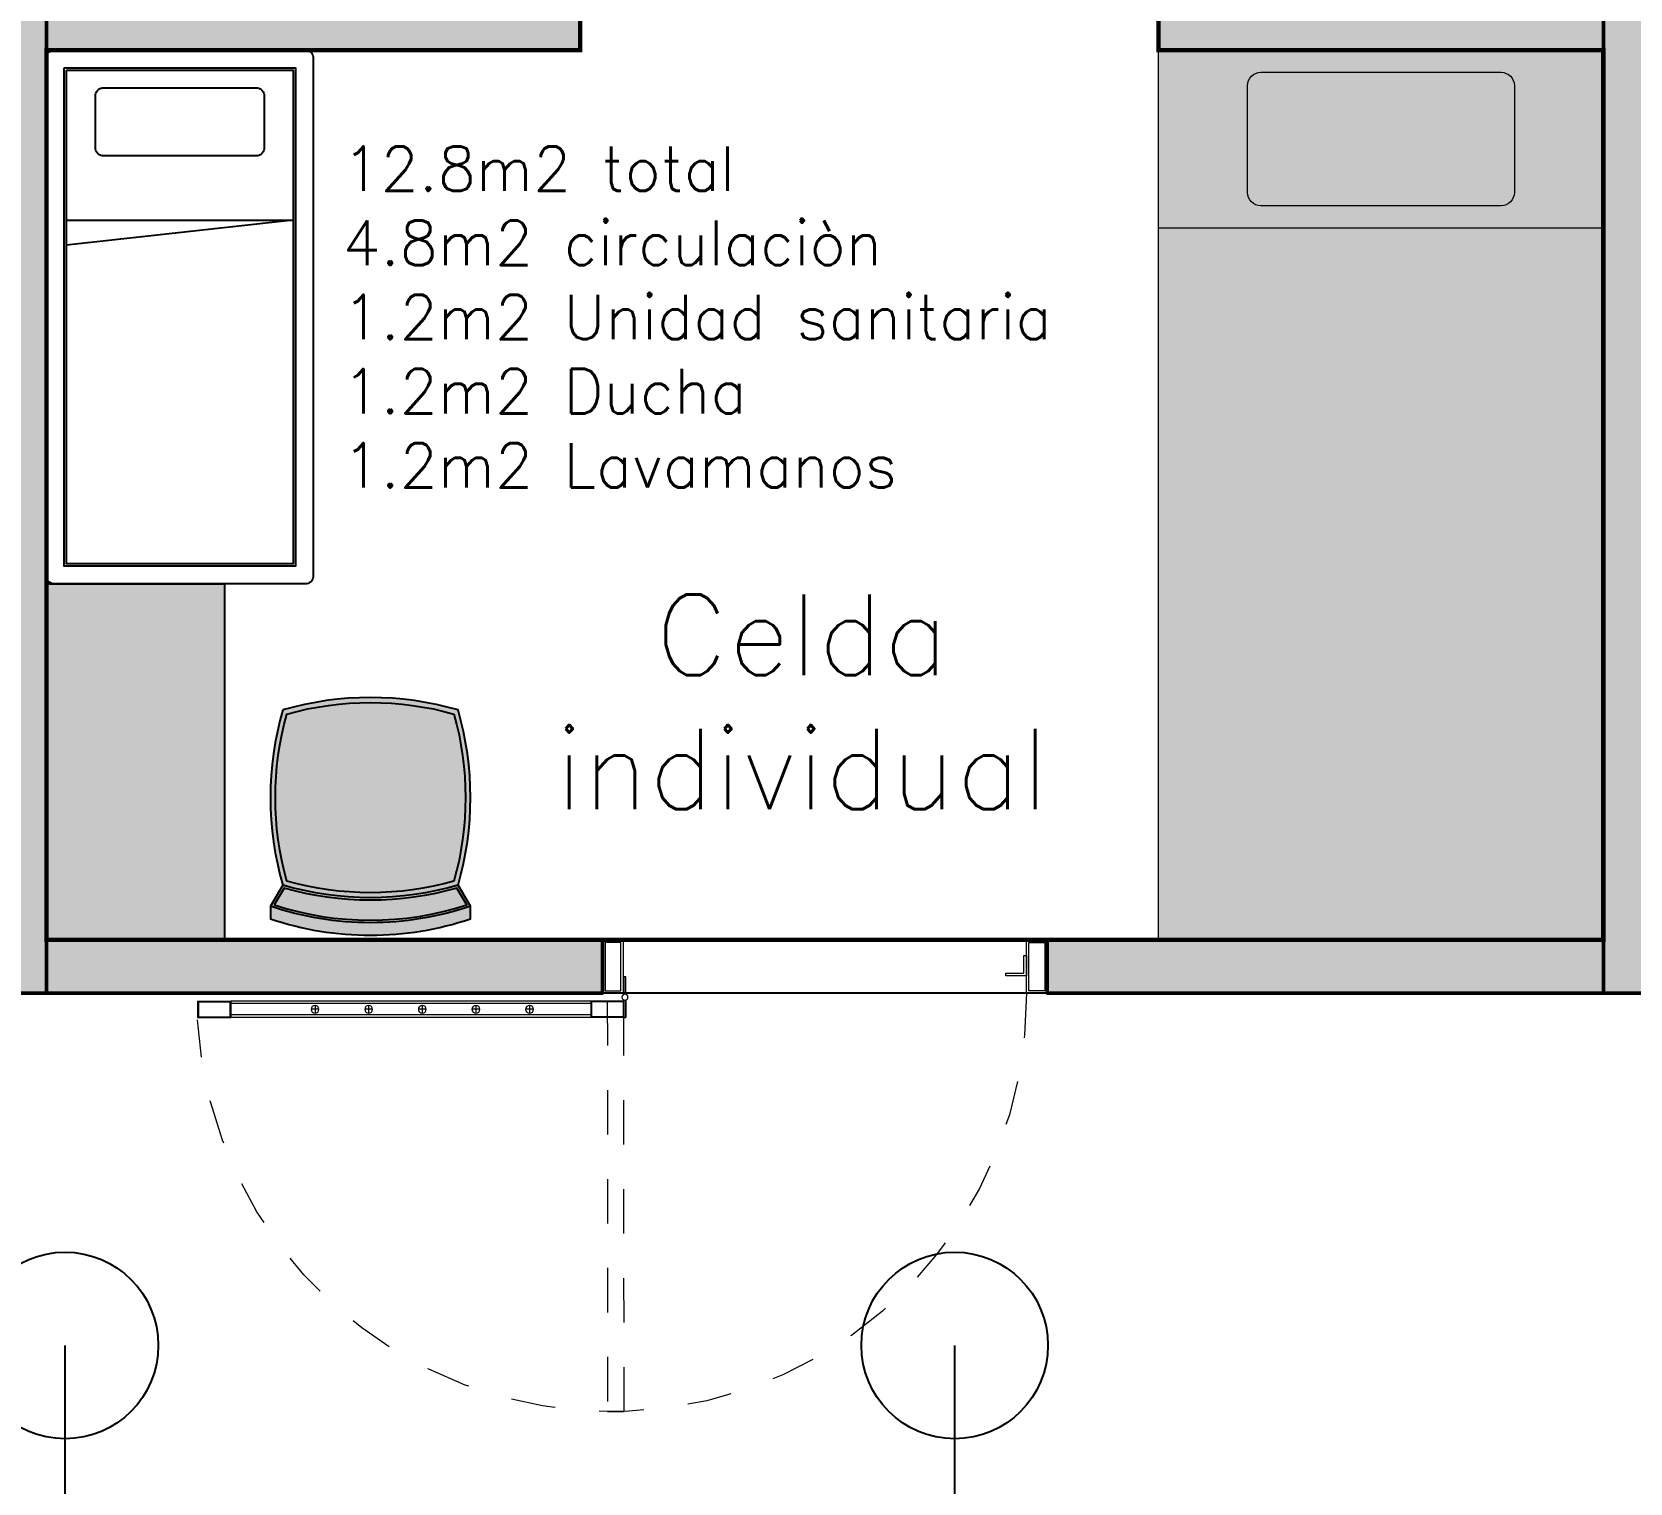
# Model space of a CAD drawing. Header units: metres. Extents: x 167 to 250, y 44 to 219.
# Drawn here: x 178.88 to 182.473, y 117.487 to 120.749 of the extents above; entities that cross this region are included whole.
import ezdxf

# ---------------------------------------------------------------- set-up
doc = ezdxf.new("R2010")
doc.units = ezdxf.units.M
doc.linetypes.add('$0$$7$HIDDEN', pattern=[0.375, 0.25, -0.125])
doc.linetypes.add('HIDDEN', pattern=[9.524999999999999, 6.35, -3.175])
for name, color, linetype, lineweight in [('A-CARP-MET', 166, 'Continuous', 13), ('A-MURO', 7, 'Continuous', 50), ('A-PLAN-3', 146, 'Continuous', 15), ('A-PLAN-ACHU5', 252, 'Continuous', 5), ('A-PROY', 6, 'HIDDEN', 9), ('A-PUER', 36, 'Continuous', 13), ('muros', 5, 'Continuous', 25)]:
    doc.layers.add(name, color=color, linetype=linetype, lineweight=lineweight)
doc.layers.add('A_MOBILIARIO', color=8, linetype='Continuous')
doc.layers.add('A_TEXTO', color=130, linetype='Continuous')
doc.styles.add('CORDENADAS', font='romans.shx', dxfattribs={"height": 1})

# ---------------------------------------------------------------- blocks, each defined once
blk = doc.blocks.new('Camastro sencillo')
at = {"true_color": 0xf2f2f2}
h = blk.add_hatch(color=7, dxfattribs=at)
h.dxf.hatch_style = 1
h.paths.add_polyline_path([(96.35373912448586, -6.714981265780494), (96.35373912448586, -4.714981265780494), (95.35373830660356, -4.714981347569534), (95.35373830660356, -6.714981347569534)])
at = {"layer": 'A-PLAN-3'}
blk.add_lwpolyline([(96.35373912448586, -6.714981265780494), (96.35373912448586, -4.714981265780494), (95.35373830660356, -4.714981347569534), (95.35373830660356, -6.714981347569534)], close=True, dxfattribs=at)
blk.add_lwpolyline([(95.5537475599021, -4.794980831002846), (95.5537475599021, -5.034980831002628, 0.414213562373095), (95.58374755990208, -5.064980831002828), (96.12374755990204, -5.064980831002828, 0.414213562373095), (96.15374755990224, -5.034980831002628), (96.15374755990224, -4.794980831002846, 0.414213562373095), (96.12374755990204, -4.764980831002646), (95.58374755990208, -4.764980831002646, 0.414213562373095)], format="xyb", close=True, dxfattribs=at)
blk.add_lwpolyline([(95.35374755990202, -5.114980831002555), (96.35373912448586, -5.114980831002555)], dxfattribs=at)
blk = doc.blocks.new('987dfg')
at = {"linetype": 'Continuous', "lineweight": 0}
blk.add_circle((-0.05049721979958122, -0.008753572488785721), 0.006794173723354803, dxfattribs=at)
at = {"layer": 'A-CARP-MET', "linetype": 'Continuous', "lineweight": 0}
for p, q in [((-0.04802906744589563, -0.0174193381292298), (-0.0480741938445135, -0.05450203006716947)), ((-0.04802906744589563, -0.0174193381292298), (0.02612836343723757, -0.01741933812900243)), ((-0.04656233891046213, -0.01893121569491996), (-0.04656233891046213, -0.05300875052034826)), ((-0.04656233891046213, -0.01893121569491996), (0.02461648587132004, -0.01893121569446521)), ((0.02461648587132004, -0.01893121569446521), (0.02461648587177478, -0.05300875051989351)), ((0.02612836343723757, -0.01741933812900243), (0.02612836343723757, -0.05452062808581104)), ((0.1639007855983436, -0.02713523843749499), (0.1639007855983436, -0.04480472777981959)), ((0.284479977958199, -0.027135238435676), (0.284479977958199, -0.04480472777777322)), ((0.4050591703180544, -0.02713523843544863), (0.4050591703180544, -0.04480472777754585)), ((0.5256383626783645, -0.02713523843613075), (0.5256383626783645, -0.04480472777777322)), ((0.6462175550382199, -0.02713523843544863), (0.6462175550377651, -0.04480472777754585)), ((0.8357974200862373, -0.0174193381292298), (0.8357974200862373, -0.05452062808603841)), ((0.9099999999998545, -0.01741933812900243), (0.8357974200862373, -0.01741933812900243)), ((0.8373092976521548, -0.01893121569446521), (0.8373092976517, -0.05300875052012088)), ((0.9084881224343917, -0.01893121569491996), (0.8373092976521548, -0.01893121569446521)), ((0.9084881224343917, -0.01893121569491996), (0.908488122433937, -0.05300875052012088)), ((0.9099999999998545, -0.01741933812900243), (0.9099999999998545, -0.05452062808603841)), ((-0.04807421647637966, -0.05452062808626579), (0.02612836343769231, -0.05452062808558367)), ((-0.04656233891046213, -0.05300875052034826), (0.02461648587177478, -0.05300875051989351)), ((0.1550660409275224, -0.03596998310740673), (0.1727355302696196, -0.03596998310740673)), ((0.2756452332873778, -0.03596998310649724), (0.293314722629475, -0.03596998310695199)), ((0.3962244256472331, -0.03596998310649724), (0.4138939149893304, -0.03596998310649724)), ((0.5168036180070885, -0.03596998310695199), (0.5344731073491857, -0.03596998310717936)), ((0.6373828103669439, -0.03596998310649724), (0.6550522997090411, -0.03596998310649724)), ((0.9099999999998545, -0.05452062808603841), (0.8357974200862373, -0.05452062808581104)), ((0.908488122433937, -0.05300875052012088), (0.8373092976517, -0.05300875052012088))]:
    blk.add_line(p, q, dxfattribs=at)
for points in [[(-0.9528813617430387, 0.1199999999998909), (-0.9999999999881766, 0.1199999999998909), (-0.9999999999881766, 0), (-0.9528813617430387, 0)], [(-0.9587711915237378, 0.1141101702191918), (-0.9941101702074775, 0.1141101702191918), (-0.9941101702074775, 0.005889829780699074), (-0.9587711915237378, 0.005889829780699074)], [(-0.04711863824513784, 0.1199999999998909), (0, 0.1199999999998909), (0, 0), (-0.04711863824513784, 0)], [(-0.04122880846443877, 0.1141101702191918), (-0.005889829780699074, 0.1141101702191918), (-0.005889829780699074, 0.005889829780699074), (-0.04122880846443877, 0.005889829780699074)], [(-0.9528813617430387, 0.03901348310864705), (-0.9068621583901404, 0.03901348310864705), (-0.9068621583901404, 0.04490331288934613), (-0.9469915319623396, 0.04490331288934613), (-0.9469915319623396, 0.08464806975553074), (-0.9528813617430387, 0.08464806975553074)]]:
    blk.add_lwpolyline(points, close=True, dxfattribs=at)
at = {"layer": 'A-CARP-MET', "linetype": 'Continuous', "lineweight": 0, "flags": 128}
for points in [[(-0.05258257613513706, -0.002252912935091445), (-0.05258257613513706, 0.03710128995680861), (-0.04794491489064967, 0.03710128995680861), (-0.04794491489064967, -0.002252912934864071)], [(-0.05266384217338782, -0.01518321093863051), (-0.0526638422020369, -0.05452062808626579), (-0.04807421647637966, -0.05452062808626579), (-0.04802630499398219, -0.01514928854089703)], [(-0.04802630499398219, -0.01514928854089703), (-0.04807421647637966, -0.05452062808626579), (-0.05266384217338782, -0.05452062808626579), (-0.05266377021143853, -0.01519304885687234)]]:
    blk.add_lwpolyline(points, dxfattribs=at)
at = {"layer": 'A-CARP-MET', "linetype": 'Continuous', "lineweight": 0}
for centre in [(0.1639007855987984, -0.03596998310717936), (0.284479977958199, -0.03596998310695199), (0.4050591703185091, -0.03596998310626986), (0.5256383626783645, -0.03596998310695199), (0.6462175550382199, -0.03596998310649724)]:
    blk.add_circle(centre, 0.008834744671074651, dxfattribs=at)
at = {"layer": 'A-PROY', "linetype": '$0$$7$HIDDEN', "lineweight": 0, "ltscale": 0.0075}
blk.add_lwpolyline([(-0.01092777748908702, -0.0174193381292298), (-0.01144935502134103, -0.9400000000000546), (-0.0485506449786044, -0.9400000000000546), (-0.04802906744589563, -0.0174193381292298)], close=True, dxfattribs=at)
blk.add_arc((-0.02073973222559289, -0.00823693052575436), 0.9321780218949176, 179.4937152713148, 356.8167757276705, dxfattribs=at)
at = {"layer": 'A-PUER', "linetype": 'Continuous', "lineweight": 0}
for p, q in [((0.02612836343723757, -0.01741933812900243), (0.8357974200862373, -0.0174193381292298)), ((0.02612836343723757, -0.02321703303960021), (0.8357974200862373, -0.02321703303778122)), ((0.02612836343723757, -0.04872293317475851), (0.8357974200862373, -0.04872293317339427)), ((0.02612836343769231, -0.05452062808558367), (0.8357974200862373, -0.05452062808603841))]:
    blk.add_line(p, q, dxfattribs=at)
blk = doc.blocks.new('CUNA PLANTA')
at = {"layer": 'A_MOBILIARIO'}
for points in [[(3254.052639319073, 1626.765634431117), (3254.052639319073, 1626.202420927517)], [(3255.237388946033, 1626.784027679317), (3254.067889692112, 1626.784027679317)], [(3255.252639319072, 1626.202420927517), (3255.252639319072, 1626.765634431117)], [(3254.870490600991, 1626.229027679317), (3254.870490600991, 1626.739027679317), (3254.814334207008, 1626.229027679317)], [(3255.014744410359, 1626.655480609349), (3255.014744410359, 1626.312574749285)], [(3255.152875313689, 1626.673499942266), (3255.029994783398, 1626.673499942266)], [(3255.168125686727, 1626.312574749285), (3255.168125686727, 1626.655480609349)], [(3255.029994783398, 1626.294555416368), (3255.152875313689, 1626.294555416368)], [(3254.067889692112, 1626.184027679317), (3255.237388946033, 1626.184027679317)]]:
    blk.add_lwpolyline(points, dxfattribs=at)
for points in [[(3255.212639319073, 1626.224027679317), (3255.212639319073, 1626.744027679317), (3254.092639319073, 1626.744027679317), (3254.092639319073, 1626.224027679316)], [(3255.207639319073, 1626.229027679317), (3255.207639319073, 1626.739027679317), (3254.097639319073, 1626.739027679317), (3254.097639319073, 1626.229027679316)]]:
    blk.add_lwpolyline(points, close=True, dxfattribs=at)
for centre, start, end in [((3254.071130930399, 1626.76582138873), 100.0945216386392, 180.5792635905284), ((3255.234147707746, 1626.76582138873), 359.4207364094715, 79.90547836137864), ((3255.033236021685, 1626.655293651678), 100.0945216386392, 180.5792635905284), ((3255.149634075402, 1626.655293651678), 359.4207364094715, 79.90547836137864), ((3255.033236021685, 1626.312761706956), 179.4207364094766, 259.9054783613586), ((3255.149634075402, 1626.312761706956), 280.0945216386195, 0.5792635905234478), ((3254.071130930399, 1626.202233969904), 179.4207364094766, 259.9054783613586), ((3255.234147707746, 1626.202233969904), 280.0945216386214, 0.5792635905234415)]:
    blk.add_arc(centre, 0.01849255641045999, start, end, dxfattribs=at)
blk = doc.blocks.new('SILLASASASA')
at = {"layer": 'A_MOBILIARIO', "true_color": 0xffffff}
h = blk.add_hatch(color=7, dxfattribs=at)
h.dxf.hatch_style = 1
edge = h.paths.add_edge_path()
edge.add_arc((3028.326373051444, 1145.720623481861), 0.7031250000020737, 73.739795291691, 106.260204708309, ccw=False)
edge.add_line((3028.523248051444, 1146.395623481863), (3028.570651011075, 1146.423748481862))
edge.add_line((3028.570651011075, 1146.423748481862), (3028.598776011075, 1146.423748481862))
edge.add_arc((3027.932623051444, 1146.198748481862), 0.7031249999999879, -18.662924884937013, 18.662924884954577, ccw=False)
edge.add_line((3028.598776011075, 1145.973748481862), (3028.570651011075, 1145.973748481862))
edge.add_line((3028.570651011075, 1145.973748481862), (3028.523248051444, 1146.001873481862))
edge.add_arc((3028.326373051444, 1146.676873481864), 0.7031250000020737, 253.739795291691, 286.260204708309, ccw=False)
edge.add_arc((3028.804498051445, 1146.198748481862), 0.7031250000015734, 163.7397952916806, 196.2602047083016, ccw=False)
at = {"color": 251}
for points in [[(3028.138592923644, 1146.010968354064, 0.1382993637587386), (3028.514153179243, 1146.010968354064, 0.1382993637587905), (3028.514153179243, 1146.386528609662, 0.1382993637587402), (3028.138592923644, 1146.386528609662, 0.13829936375876)], [(3028.567514835945, 1146.415347174081, -0.1592032488579813), (3028.567514835945, 1145.982149789643), (3028.529857344295, 1146.004492634075, 0.1397162940437601), (3028.529857344295, 1146.393004329649)]]:
    blk.add_lwpolyline(points, format="xyb", close=True, dxfattribs=at)
for centre, radius, start, end in [((3027.904498051443, 1146.198748481863), 0.7031250000012629, 341.3370751150412, 18.66292488495881), ((3027.848248051443, 1146.198748481863), 0.7031250000012573, 343.7397952917026, 16.26020470829737)]:
    blk.add_arc(centre, radius, start, end, dxfattribs=at)
at = {"layer": 'A_MOBILIARIO'}
blk.add_lwpolyline([(3028.129498051443, 1146.395623481863, -0.1428571428571262), (3028.523248051444, 1146.395623481863), (3028.570651011075, 1146.423748481862), (3028.598776011075, 1146.423748481862, -0.1643201794182411), (3028.598776011075, 1145.973748481862), (3028.570651011075, 1145.973748481862), (3028.523248051444, 1146.001873481862, -0.1428571428571262), (3028.129498051443, 1146.001873481862, -0.1428571428571391)], format="xyb", close=True, dxfattribs=at)

msp = doc.modelspace()

# ---------------------------------------------------------------- hatches: boundary and pattern name
at = {"layer": 'A-PLAN-ACHU5'}
h = msp.add_hatch(dxfattribs=at)
h.set_pattern_fill('AR-CONC', color=256, scale=0.0005, angle=360)
h.set_pattern_definition([(49.99999999999999, (148.5567983522446, 372.5252429962563), (0.09109233449800201, -0.007969542769451585), [0.009525, -0.104775]), (355, (148.5567983522446, 372.5252429962563), (-0.01762171071248462, 0.09552842261951758), [0.00762, -0.08382029208500001]), (100.4514447, (148.5643893557449, 372.5245788695063), (0.07347062354517667, 0.08755887595609754), [0.008095004399999977, -0.08904512229999981]), (46.18419999999998, (148.5567983522446, 372.5506429962559), (0.135539520446065, -0.02102116396636363), [0.01428749999999998, -0.1571624999999996]), (96.63555760999992, (148.5680933022445, 372.5488912462558), (0.1187020670257516, 0.1237130622988607), [0.01214251157, -0.13356780408]), (351.18415117, (148.5567983522446, 372.5506429962559), (0.1187020670324886, 0.1237130622927663), [0.011429983535, -0.12572986596]), (20.99999999999995, (148.5694983522449, 372.5442929962562), (0.07580719563456623, -0.05113259909354385), [0.009524999999999999, -0.104775]), (326.0000000000001, (148.5694983522449, 372.5442929962562), (0.03090101417382358, 0.09209398306115962), [0.00762, -0.08381999999999999]), (71.45144499999996, (148.5758156185448, 372.5400319463058), (0.1067082096393581, 0.04096138444295257), [0.00809500439999998, -0.08904496879999983]), (37.49999999999994, (148.5567983522446, 372.5252429962563), (0.001544301625295928, 0.04227751943657655), [0, -0.082804, 0, -0.08509, 0, -0.0841375]), (7.499999999999875, (148.5567983522446, 372.5252429962563), (0.03340983125515289, 0.05009028740905975), [0, -0.04851399999999999, 0, -0.080899, 0, -0.03206750000000001]), (327.5, (148.5284773522449, 372.5252429962563), (0.06779529758343569, -0.002864371996336754), [0, -0.03175, 0, -0.09906000000000001, 0, -0.131445]), (317.4999999999999, (148.5157773522446, 372.5252429962563), (0.07406459069300902, 0.01271324551666648), [0, -0.041275, 0, -0.065786, 0, -0.093345])])
h.paths.add_polyline_path([(177.5929024566244, 120.7081985892148), (178.7929024566247, 120.7082051538644), (178.7929024566247, 118.7082051538644), (177.5429024566188, 118.7082051538644), (177.5429024566188, 118.5882051538642), (178.9129024566246, 118.5882051538645), (178.9129024566246, 121.9482051538644), (177.7129024566248, 121.9482051538644), (177.7129024566248, 122.880366860076), (177.2429050832347, 122.880366860076), (177.2429050832347, 122.7603668600761), (177.5929024566244, 122.7601752869223), (177.5929024566244, 121.8282051538645), (178.7929024566247, 121.8282051538645), (178.7929024566247, 120.8282051538645), (177.5929024566244, 120.8281985892147)])
h.paths.add_polyline_path([(176.89290352842, 122.7603653267677), (177.0929039573002, 122.7603642108554), (177.0929039573002, 122.8803642108553), (176.89290352842, 122.8803653267678)])
h.paths.add_polyline_path([(176.54290238456, 122.7603628250474), (176.7429028134402, 122.7603617091349), (176.7429028134402, 122.8803617091351), (176.54290238456, 122.8803628250473)])
h.paths.add_polyline_path([(176.1929012406999, 122.7603603233269), (176.3929016695797, 122.7603592074147), (176.3929016695797, 122.8803592074146), (176.1929012406999, 122.8803603233268)], flags=17)
h.paths.add_polyline_path([(175.1729024566248, 118.5882051538645), (176.5429024566306, 118.5882051538642), (176.5429024566306, 118.7082051538644), (175.2929024566247, 118.7082051538644), (175.2929024566247, 120.7082051538644), (176.2929024566247, 120.7082055396579), (176.2929024566247, 120.8282055396578), (175.2929024566247, 120.8282051538645), (175.2929024566247, 122.7603668600761), (176.0428997391209, 122.7603668600761), (176.0428997391209, 122.880366860076), (175.1729024566248, 122.880366860076)])
h = msp.add_hatch(dxfattribs=at)
h.set_pattern_fill('AR-CONC', color=256, scale=0.0005, angle=360)
h.set_pattern_definition([(49.99999999999999, (156.0367983522442, 372.5252429962568), (0.09109233449800201, -0.007969542769451585), [0.009525, -0.104775]), (355, (156.0367983522442, 372.5252429962568), (-0.01762171071248462, 0.09552842261951758), [0.00762, -0.08382029208500001]), (100.4514447, (156.0443893557444, 372.5245788695067), (0.07347062354517667, 0.08755887595609754), [0.008095004399999977, -0.08904512229999981]), (46.18419999999998, (156.0367983522442, 372.5506429962563), (0.135539520446065, -0.02102116396636363), [0.01428749999999998, -0.1571624999999996]), (96.63555760999992, (156.0480933022445, 372.5488912462563), (0.1187020670257516, 0.1237130622988607), [0.01214251157, -0.13356780408]), (351.18415117, (156.0367983522442, 372.5506429962563), (0.1187020670324886, 0.1237130622927663), [0.011429983535, -0.12572986596]), (20.99999999999995, (156.0494983522444, 372.5442929962567), (0.07580719563456623, -0.05113259909354385), [0.009524999999999999, -0.104775]), (326.0000000000001, (156.0494983522444, 372.5442929962567), (0.03090101417382358, 0.09209398306115962), [0.00762, -0.08381999999999999]), (71.45144499999996, (156.0558156185443, 372.5400319463063), (0.1067082096393581, 0.04096138444295257), [0.00809500439999998, -0.08904496879999983]), (37.49999999999994, (156.0367983522442, 372.5252429962568), (0.001544301625295928, 0.04227751943657655), [0, -0.082804, 0, -0.08509, 0, -0.0841375]), (7.499999999999875, (156.0367983522442, 372.5252429962568), (0.03340983125515289, 0.05009028740905975), [0, -0.04851399999999999, 0, -0.080899, 0, -0.03206750000000001]), (327.5, (156.0084773522444, 372.5252429962568), (0.06779529758343569, -0.002864371996336754), [0, -0.03175, 0, -0.09906000000000001, 0, -0.131445]), (317.4999999999999, (155.9957773522442, 372.5252429962568), (0.07406459069300902, 0.01271324551666648), [0, -0.041275, 0, -0.065786, 0, -0.093345])])
h.paths.add_polyline_path([(180.1129024566249, 120.7081985892146), (178.9129024566246, 120.7082051538641), (178.9129024566246, 118.7082051538641), (180.1629024566305, 118.7082051538641), (180.1629024566305, 118.588205153864), (178.7929024566247, 118.5882051538642), (178.7929024566247, 121.9482051538641), (179.9929024566245, 121.9482051538641), (179.9929024566245, 122.8803668600758), (180.4628998300145, 122.8803668600758), (180.4628998300145, 122.7603668600759), (180.1129024566249, 122.760175286922), (180.1129024566249, 121.8282051538642), (178.9129024566246, 121.8282051538642), (178.9129024566246, 120.8282051538642), (180.1129024566249, 120.8281985892145)])
h.paths.add_polyline_path([(180.8129013848293, 122.7603653267674), (180.612900955949, 122.7603642108552), (180.612900955949, 122.8803642108551), (180.8129013848293, 122.8803653267676)])
h.paths.add_polyline_path([(181.1629025286893, 122.7603628250472), (180.9629020998091, 122.7603617091347), (180.9629020998091, 122.8803617091348), (181.1629025286893, 122.8803628250471)])
h.paths.add_polyline_path([(181.5129036725493, 122.7603603233267), (181.3129032436696, 122.7603592074145), (181.3129032436696, 122.8803592074144), (181.5129036725493, 122.8803603233266)], flags=17)
h.paths.add_polyline_path([(182.5329024566245, 118.5882051538642), (181.1629024566187, 118.588205153864), (181.1629024566187, 118.7082051538641), (182.4129024566246, 118.7082051538641), (182.4129024566246, 120.7082051538641), (181.4129024566246, 120.7082055396577), (181.4129024566246, 120.8282055396576), (182.4129024566246, 120.8282051538642), (182.4129024566246, 122.7603668600759), (181.6629051741284, 122.7603668600759), (181.6629051741284, 122.8803668600758), (182.5329024566245, 122.8803668600758)])
h = msp.add_hatch(dxfattribs=at)
h.set_pattern_fill('AR-CONC', color=256, scale=0.0005, angle=180)
h.set_pattern_definition([(230, (201.4290065610053, -94.34764594847161), (-0.09109233449800201, 0.007969542769451575), [0.009525, -0.104775]), (175, (201.4290065610053, -94.34764594847161), (0.01762171071248464, -0.09552842261951758), [0.00762, -0.08382029208500001]), (280.4514447, (201.421415557505, -94.34698182172156), (-0.07347062354517667, -0.08755887595609754), [0.008095004399999937, -0.08904512229999949]), (226.1842, (201.4290065610053, -94.3730459484716), (-0.135539520446065, 0.02102116396636362), [0.01428749999999998, -0.1571624999999996]), (276.63555761, (201.4177116110054, -94.37129419847156), (-0.1187020670257516, -0.1237130622988607), [0.01214251157, -0.13356780408]), (171.18415117, (201.4290065610053, -94.3730459484716), (-0.1187020670324886, -0.1237130622927663), [0.011429983535, -0.12572986596]), (201, (201.4163065610051, -94.36669594847172), (-0.07580719563456623, 0.05113259909354383), [0.009525, -0.104775]), (146, (201.4163065610051, -94.36669594847172), (-0.03090101417382357, -0.09209398306115962), [0.00762, -0.08381999999999999]), (251.4514449999999, (201.4099892947052, -94.36243489852154), (-0.1067082096393581, -0.04096138444295259), [0.008095004399999937, -0.08904496879999949]), (217.5, (201.4290065610053, -94.34764594847161), (-0.001544301625295923, -0.04227751943657655), [0, -0.082804, 0, -0.08509, 0, -0.0841375]), (187.4999999999999, (201.4290065610053, -94.34764594847161), (-0.03340983125515289, -0.05009028740905975), [0, -0.04851399999999999, 0, -0.080899, 0, -0.03206750000000001]), (147.5, (201.4573275610051, -94.34764594847161), (-0.06779529758343569, 0.002864371996336745), [0, -0.03175, 0, -0.09906000000000001, 0, -0.131445]), (137.5, (201.4700275610053, -94.34764594847161), (-0.07406459069300902, -0.01271324551666649), [0, -0.041275, 0, -0.065786, 0, -0.093345])])
h.paths.add_polyline_path([(184.8329024566242, 120.7081985892148), (186.0329024566245, 120.7082051538644), (186.0329024566245, 118.7082051538644), (184.7829024566186, 118.7082051538644), (184.7829024566186, 118.5882051538642), (186.1529024566244, 118.5882051538645), (186.1529024566244, 121.9482051538644), (184.9529024566245, 121.9482051538644), (184.9529024566245, 122.880366860076), (184.4829050832345, 122.880366860076), (184.4829050832345, 122.7603668600761), (184.8329024566242, 122.7601752869223), (184.8329024566242, 121.8282051538645), (186.0329024566245, 121.8282051538645), (186.0329024566245, 120.8282051538645), (184.8329024566242, 120.8281985892147)])
h.paths.add_polyline_path([(184.1329035284198, 122.7603653267677), (184.3329039573, 122.7603642108554), (184.3329039573, 122.8803642108553), (184.1329035284198, 122.8803653267678)])
h.paths.add_polyline_path([(183.7829023845597, 122.7603628250474), (183.98290281344, 122.7603617091349), (183.98290281344, 122.8803617091351), (183.7829023845597, 122.8803628250473)])
h.paths.add_polyline_path([(183.4329012406997, 122.7603603233269), (183.6329016695795, 122.7603592074147), (183.6329016695795, 122.8803592074146), (183.4329012406997, 122.8803603233268)], flags=17)
h.paths.add_polyline_path([(182.4129024566246, 118.5882051538645), (183.7829024566304, 118.5882051538642), (183.7829024566304, 118.7082051538644), (182.5329024566245, 118.7082051538644), (182.5329024566245, 120.7082051538644), (183.5329024566245, 120.7082055396579), (183.5329024566245, 120.8282055396578), (182.5329024566245, 120.8282051538645), (182.5329024566245, 122.7603668600761), (183.2828997391207, 122.7603668600761), (183.2828997391207, 122.880366860076), (182.4129024566246, 122.880366860076)])
at = {"layer": 'A_MOBILIARIO', "true_color": 0xffffff}
h = msp.add_hatch(color=7, dxfattribs=at)
h.dxf.hatch_style = 1
h.paths.add_polyline_path([(178.9129026383666, 119.5082051538645), (179.3129025474959, 119.5082051538645), (179.3129025474959, 118.7082051538641), (178.9129024566246, 118.7082051538641)])

# ---------------------------------------------------------------- linework, layer by layer
at = {"color": 3, "const_width": 0.01}
msp.add_lwpolyline([(182.4129024566246, 118.7082051538641), (178.9129024566246, 118.7082051538641), (178.9129024566246, 120.7082051538641), (180.1129024566249, 120.7082051538641), (180.1129024566249, 120.8282051538642), (178.9129024566246, 120.8282051538642), (178.9129024566246, 121.8282051538642), (180.1129024566249, 121.8282051538642), (180.1129024566249, 122.7603668600759), (182.4129024566246, 122.7603668600759), (182.4129024566246, 120.8282051538642), (181.4129024566246, 120.8282051538642), (181.4129024566246, 120.7082051538641), (182.4129024566246, 120.7082051538641)], close=True, dxfattribs=at)
at = {"layer": 'A-MURO'}
for points in [[(177.2429050832347, 122.7603667781602), (177.2429050832347, 122.880366860076), (177.7129024566248, 122.880366860076), (177.7129024566248, 121.9482051538644), (178.9129024566246, 121.9482051538644), (178.9129024566246, 118.5882051538645), (177.5429024566188, 118.5882051538642), (177.5429024566188, 118.7082051538644), (178.7929024566247, 118.7082051538644), (178.7929024566247, 120.7082051538644), (177.5929024566244, 120.7081985892148), (177.5929024566244, 120.8281985892147), (178.7929024566247, 120.8282051538645), (178.7929024566247, 121.8282051538645), (177.5929024566244, 121.8282051538645), (177.5929024566244, 122.7601752869223), (177.2429050832347, 122.7603668600761)], [(180.4628998300145, 122.76036677816), (180.4628998300145, 122.8803668600758), (179.9929024566245, 122.8803668600758), (179.9929024566245, 121.9482051538641), (178.7929024566247, 121.9482051538641), (178.7929024566247, 118.5882051538642), (180.1629024566305, 118.588205153864), (180.1629024566305, 118.7082051538641), (178.9129024566246, 118.7082051538641), (178.9129024566246, 120.7082051538641), (180.1129024566249, 120.7081985892146), (180.1129024566249, 120.8281985892145), (178.9129024566246, 120.8282051538642), (178.9129024566246, 121.8282051538642), (180.1129024566249, 121.8282051538642), (180.1129024566249, 122.760175286922), (180.4628998300145, 122.7603668600759)], [(181.6629051741284, 122.8803668600758), (182.5329024566245, 122.8803668600758), (182.5329024566245, 118.5882051538642), (181.1629024566187, 118.588205153864), (181.1629024566187, 118.7082051538641), (182.4129024566246, 118.7082051538641), (182.4129024566246, 120.7082051538641), (181.4129024566246, 120.7082051538641), (181.4129024566246, 120.8282051538642), (182.4129024566246, 120.8282051538642), (182.4129024566246, 122.7603668600759), (181.6629051741284, 122.7603668600759), (181.6629051741284, 122.8805915768387)], [(183.2828997391207, 122.880366860076), (182.4129024566246, 122.880366860076), (182.4129024566246, 118.5882051538645), (183.7829024566304, 118.5882051538642), (183.7829024566304, 118.7082051538644), (182.5329024566245, 118.7082051538644), (182.5329024566245, 120.7082051538644), (183.5329024566245, 120.7082051538644), (183.5329024566245, 120.8282051538645), (182.5329024566245, 120.8282051538645), (182.5329024566245, 122.7603668600761), (183.2828997391207, 122.7603668600761), (183.2828997391207, 122.8805915768389)]]:
    msp.add_lwpolyline(points, dxfattribs=at)
at = {"layer": 'A_MOBILIARIO'}
msp.add_lwpolyline([(178.9129026383666, 119.5082051538645), (179.3129025474959, 119.5082051538645), (179.3129025474959, 118.7082051538641), (178.9129024566246, 118.7082051538641)], close=True, dxfattribs=at)
at = {"layer": 'muros', "color": 4}
for p, q in [((178.9547486955099, 102.8361914985234), (178.9547486955099, 117.7966920950046)), ((180.9546804555057, 103.8803316839692), (180.9546804555057, 117.7966921117468))]:
    msp.add_line(p, q, dxfattribs=at)
at = {"layer": 'muros', "color": 242, "true_color": 0xcd2027}
msp.add_lwpolyline([(215.7247543084748, 116.1882051921226), (215.7247543084748, 118.5903667782854), (175.2929024566251, 118.5882051538645), (175.2929024566251, 116.1882051921226), (180.9529024555054, 116.1882051837515), (180.9529024555054, 116.1882051837516), (195.2434272719283, 116.1882051837514), (195.2434272719283, 116.1882051538641), (215.7247543084748, 116.1882051921226)], dxfattribs=at)
at = {"layer": 'muros', "color": 4}
for centre in [(178.9547486955099, 117.7966920950046), (180.9546804555057, 117.7966921117468)]:
    msp.add_circle(centre, 0.2096820592021231, dxfattribs=at)

# ---------------------------------------------------------------- block references
at = {"color": 3, "xscale": -1}
msp.add_blockref('Camastro sencillo', (277.7666407632282, 125.4231864196447), dxfattribs=at)
at = {"layer": 'A_MOBILIARIO', "xscale": -1}
for name, p, rotation in [('CUNA PLANTA', (-1447.271125222692, -3134.544434165207), 270), ('SILLASASASA', (1325.840026013575, 3147.354450728285), 90)]:
    msp.add_blockref(name, p, dxfattribs=dict(at, rotation=rotation))
msp.add_blockref('987dfg', (180.1629024566305, 118.5882051538642), dxfattribs=at)

# ---------------------------------------------------------------- texts
at = {"layer": 'A_TEXTO', "insert": (179.5784895191985, 120.4915907156459), "char_height": 0.1, "attachment_point": 1, "style": 'CORDENADAS'}
msp.add_mtext_dynamic_manual_height_columns('12.8m2 total\\P4.8m2 circulaciòn\\P1.2m2 Unidad sanitaria\\P1.2m2 Ducha\\P1.2m2 Lavamanos', width=1.786714285714285, gutter_width=10.7189543030325, heights=[0], dxfattribs=at)
at = {"layer": 'A_TEXTO', "color": 1, "insert": (180.0118803187262, 119.4845979058469), "char_height": 0.1810289480162841, "attachment_point": 1, "style": 'CORDENADAS'}
msp.add_mtext_dynamic_manual_height_columns('\\pxqc;Celda \\Pindividual', width=1.200049516826044, gutter_width=9.051447400814206, heights=[0], dxfattribs=at)

doc.saveas('drawing.dxf')
